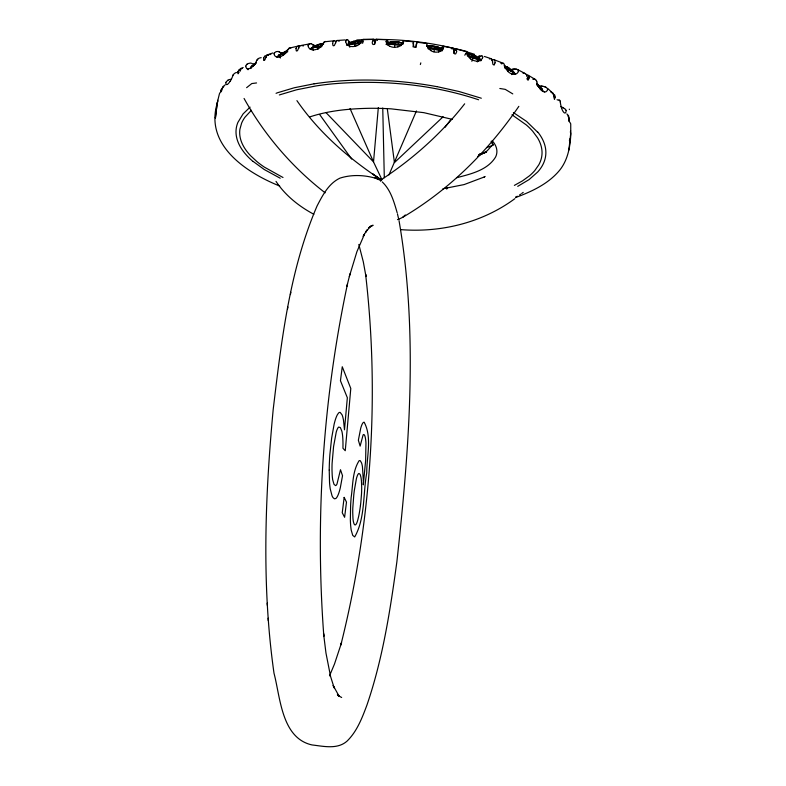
<?xml version="1.0" encoding="UTF-8"?>
<svg xmlns="http://www.w3.org/2000/svg" width="786" height="786" viewBox="0 0 786 786"><rect width="100%" height="100%" fill="white"/><g stroke="black" fill="none" stroke-linecap="round" stroke-linejoin="round"><path stroke-width="1.18" d="M312.366 44.389L314.086 45.244L314.095 46.836M416.482 43.987L416.354 45.067A17.783 14.207 -13.1 0 0 416.384 44.576L416.668 42.169L426.847 43.495L426.896 44.792M553.717 95.499L553.206 93.495L547.655 88.445M413.426 43.643L413.75 46.816A1.022 0.855 6.1 0 0 415.293 47.013M526.885 76.527L526.512 74.503L524.645 73.334A25.889 13.617 -61.2 0 0 523.014 73.186M349.495 43.554L349.574 41.452L348.483 41.511M413.387 44.694A17.773 14.138 28.3 0 1 413.397 44.252L413.583 41.815L403.405 40.813L402.992 42.051M568.828 117.35L568.563 115.748L566.873 113.931M568.818 118.057L568.995 121.191M394.543 47.229L395.27 42.012L398.974 42.051L403.031 43.515M492.468 61.505L491.682 58.891L484.412 56.454M318.595 46.865L318.605 46.325L321.7 46.138L321.69 46.679L314.4 47.484L310.136 49.066L318.978 44.438L323.734 43.8L317.799 44.635L312.769 46.767L312.032 48.457L313.388 50.343M569.339 118.863L567.914 115.876M311.02 48.683L311.04 48.143M313.162 47.877L313.182 47.337L318.605 46.325M315.726 47.268L315.736 46.728M387.695 44.468L387.901 41.943M453.817 50.785L453.325 48.231A26.302 4.264 -77.4 0 0 452.677 48.516L452.471 48.663A59.893 9.805 -77.6 0 0 452.029 49.066M569.496 139.947L569.447 140.753M555.181 96.933L554.71 94.978L552.273 93.387M569.31 119.521L569.103 121.182M332.655 43.525L332.979 45.509A1.022 0.786 -30.2 0 0 334.433 45.401L335.386 43.299M346.469 45.107L355.842 41.324L362.091 41.579M349.701 46.954L348.414 42.896L353.769 41.255L356.952 41.157M347.589 44.831L354.614 43.151L360.98 43.417L355.842 41.324L353.769 41.255L351.234 42.65M350.153 44.291L351.597 43.623M351.568 44.036L353.042 43.967L353.081 43.427M353.042 43.967L356.137 43.869L356.166 43.328M356.137 43.869L357.758 43.427M359.369 43.456L359.33 44.006L357.738 43.839M413.593 41.923L412.964 43.318M279.698 186.036C246.942 172.861 205.087 145.685 216.975 104.155L217.85 100.254M403.493 42.837L403.454 41.236M378.331 107.544L373.517 161.926L381.858 179.503M529.057 77.735L528.497 75.417L526.423 74.503A28.031 14.816 -61.4 0 0 526.188 74.474M403.031 44.163L401.007 44.723L400.919 45.676L394.69 43.859L387.095 44.252M399.396 45.175L399.445 44.625L401.007 44.723L395.27 42.012L392.391 41.619L386.918 42.749L388.52 43.908L395.27 42.012L398.974 42.051L402.904 43.662M387.046 44.802L388.431 44.851L388.52 43.908M388.431 44.851L389.974 43.996M389.925 44.547L391.507 44.026M397.824 44.861L393.029 44.527L393.079 43.977M396.213 44.743L396.272 44.193M416.609 42.758L416.973 43.78M555.132 97.572L554.435 99.321L553.717 96.177M413.043 46.875L413.298 44.723M416.197 46.413L416.069 47.494M263.752 58.331L263.86 60.139M515.537 197.571C531.876 191.509 548.51 183.836 559.789 170.061C567.659 160.157 570.056 147.542 570.774 135.202L570.774 134.652M568.858 150.057L570.754 133.247A3.173 1.827 40.5 0 0 570.548 132.52L570.292 131.861M441.378 50.147L442.38 46.728A41.01 6.809 -89.3 0 1 442.577 46.472L442.715 46.403M296.086 48.457L296.764 46.659L298.641 46.02A25.81 12.085 78.9 0 1 299.859 46.236M426.621 46.217L430.915 45.716L437.438 46.787L442.498 49.135L440.592 49.891L440.465 50.825L432.89 48.948L432.968 48.398L434.579 48.437L441.909 50.55M436.043 49.469L436.122 48.919M439.069 50.196L439.148 49.646M442.498 49.135L437.438 46.787L434.491 46.512L428.232 47.848L428.105 48.791L432.89 48.948M429.696 48.653L429.775 48.103L428.232 47.848M431.298 48.703L432.968 48.398M345.673 41.049L346.262 39.978M528.998 78.217L528.369 79.985A1.012 0.639 62.2 0 1 527.239 79.366L526.974 78.335M237.991 71.968L238.079 73.786L239.18 71.998M263.821 57.879L264.656 56.061L267.053 55.266M454.514 50.432L454.161 52.289A6.327 1.189 -76.7 0 1 453.895 53.32M481.042 59.815C477.603 55.865 472.317 53.674 467.208 55.718L480.865 60.827M470.264 56.906L468.761 56.14M471.806 57.319L471.905 56.779L473.457 56.985L480.944 60.424M474.783 58.154L474.882 57.614M477.505 59.156L477.603 58.616M477.289 61.848L479.48 58.213L477.466 57.948L474.675 55.344L466.511 53.664M479.853 60.296L479.951 59.756M495.033 62.9L494.256 64.747M377.074 178.727C365.352 174.924 351.745 174.296 339.935 178.147C328.627 183.492 322.624 195.292 317.102 205.893C289.484 270.119 281.457 340.731 273.184 409.555C265.049 497.116 261.551 585.934 274.009 673.258C280.415 697.408 281.496 738.182 312.042 744.941C323.459 746.248 337.381 749.677 346.98 741.188C356.962 731.511 362.071 718.07 366.856 705.307C382.753 658.963 390.259 610.27 396.861 561.882C409.26 448.914 418.486 333.333 399.033 220.66M478.556 57.014L479.902 56.926M238.07 71.506L239.042 69.62L241.892 68.579A24.965 18.451 56.8 0 1 242.196 68.539M221.554 89.673L221.328 91.314M478.536 57.142L477.937 59.549M287.489 309.173L287.912 307.061M290.398 294.583L290.869 292.274M433.951 51.758L434.579 48.437L434.177 46.246M335.494 42.857L336.811 40.528L345.133 39.929M221.681 89.064L223.784 86.539M504.376 65.896L508.621 67.793L512.855 71.172L515.027 74.12L509.269 69.62L504.985 68.264M511.548 71.477L510.487 70.396M512.59 72.184L511.637 71.074M511.824 74.631L513.69 72.135L507.776 67.311L505.938 66.614M514.339 73.511L514.457 72.99M347.53 283.756C322.997 399.219 314.98 518.573 323.842 636.277L323.527 633.408L325.964 653.028L330.572 676.481L334.178 687.927L333.136 685.471L339.12 696.239L337.39 694.392L339.513 696.337M506.449 68.795L510.36 70.917M507.766 69.777L507.884 69.256M509.063 70.524L509.269 69.62L507.776 67.311L504.573 67.567M416.216 45.018L415.283 46.993M298.621 47.936L299.702 45.853L301.657 45.519A28.001 13.057 78.8 0 1 302.757 45.775L303.357 45.981M217.869 100.156L219.422 93.858A3.232 2.594 81.3 0 1 219.815 93.033A4.981 4.176 74.9 0 1 221.121 91.785M380.552 181.232L381.131 179.817C412.729 159.047 441.388 133.699 464.664 103.811M239.612 70.416L240.644 68.49L243.179 67.498M265.943 57.073L267.25 54.932L269.765 54.431A27.618 16.811 70 0 1 270.826 54.529M346.842 286.468L350.045 273.734M511.941 69.482L512.963 69.905M375.158 42.405L376.17 39.408M511.912 69.61L511.529 70.946M265.825 57.535L264.951 59.726A0.992 0.56 -54.1 0 1 263.85 60.158M217.555 102.239L217.005 104.174M298.503 48.388L297.57 50.53A1.012 0.688 -43.2 0 1 296.253 50.805L296.037 48.899A17.567 13.323 -26.5 0 1 295.968 48.467M349.328 276.584L356.903 251.687L364.488 234.179L363.152 236.399L366.964 230.003L365.618 232.243L370.432 226.378L368.506 227.93L373.114 225.228L370.285 226.26M537.133 83.689L542.242 89.25L542.713 91.274L542.242 89.25L537.133 83.689L536.612 84.043L539.216 87.118M542.448 90.645L542.586 90.144M537.015 85.202L541.996 90.115M539.039 87.217L539.284 86.342L538.194 85.821M540.021 87.747L540.169 87.236M541.515 89.201L541.652 88.7M539.088 86.126L538.803 86.548M250.538 68.166L251.166 66.672L256.089 62.949M274.285 53.134L275.483 52.004A11.407 6.75 71.3 0 1 276.731 51.601M416.433 110.934L388.952 174.914M471.846 61.298L473.457 56.985L472.671 54.912L471.6 54.48M250.557 68.559L252.414 66.103L254.173 65.267L254.133 64.383L255.195 64.079L252.846 63.745A39.074 30.045 78.5 0 0 251.952 63.676M329.521 675.862L334.482 664.042L341.566 642.634L340.859 644.952C371.071 524.419 379.933 397.647 365.588 274.176L365.981 276.534L363.309 261.836L358.829 244.456M322.85 43.672L324.274 41.805M362.484 39.575L361.609 41.226M285.731 53.379L280.72 54.794L277.527 56.857L278.853 55.118L287.45 50.943M493.156 144.133L487.212 150.765L477.721 156.434M221.436 91.314L222.752 86.774L225.15 84.898M518.839 106.346C488.411 150.892 449.268 189.927 402.619 217.358L399.268 218.999A42.149 36.647 -15.4 0 1 397.47 219.618M445.063 127.273L450.958 119.423M405.291 214.961L402.619 217.358M477.141 61.603L478.694 59.913M246.617 87.678L251.785 83.562L256.56 82.943M316.306 46.109L317.799 44.635L320.757 44.212M443.137 116.75L394.434 162.594L387.341 109.038M251.373 110.276L244.878 117.34A100.844 50.844 8.3 0 0 241.607 123.166L239.917 129.238A90.95 45.863 8.6 0 0 240.713 139.633A88.297 44.507 8.6 0 0 242.402 144.093A90.98 45.893 8.6 0 0 250.636 155.766L256.943 161.611A101.315 51.326 8.4 0 0 264.42 167.153L282.999 177.498M250.076 107.142L243.1 113.891L237.922 122.361A95.096 47.966 8.6 0 0 253.023 161.464M511.647 74.493L513.484 73.039M256.226 62.87L251.166 66.672L251.206 67.557M247.344 69.62L248.317 68.913L247.58 68.804A53.517 39.899 57.6 0 0 247.226 68.765M523.211 192.393L521.688 193.484M514.859 198.671C482.28 222.752 440.848 232.803 400.732 229.62M520.696 194.162L519.634 194.859M385.985 44.33L388.029 43.014L386.918 42.749M373.065 39.359L372.279 42.356A7.565 6.209 -1.9 0 0 372.387 43.466L372.692 44.183A1.041 0.855 -14.5 0 0 374.254 44.222L374.893 43.23A8.499 6.799 -17.7 0 0 375.256 42.415M484.009 177.174L485.159 176.477M280.268 57.85L278.853 55.118L285.446 51.375L287.853 51.021M516.815 196.529L517.375 196.225M486.583 151.806L480.069 154.361M517.719 186.361L529.106 179.581L537.663 172.026A97.012 49.646 5.6 0 0 537.879 132.146M514.368 185.388L522.425 180.908L529.381 175.877A102.553 52.583 5.8 0 0 534.775 170.582L538.774 164.873A92.296 47.219 5.6 0 0 541.957 154.655A89.633 45.853 5.5 0 0 541.898 150.097A92.276 47.199 5.6 0 0 537.477 137.697L532.692 131.223A102.082 52.092 5.8 0 0 526.306 124.935L511.981 114.785M227.94 80.339L226.28 81.695A3.232 2.211 -0.1 0 0 226.034 82.324M278.853 55.118L283.029 53.34L285.446 51.375L287.607 52.014M515.547 197.139L516.196 196.834M484.52 176.899L464.153 184.572L442.931 188.778M486.652 147.65L493.539 145.066M346.498 44.694L347.628 44.291M486.534 152.16L478.703 154.773L484.51 152.897L479.863 153.859M267.25 54.932L272.88 52.927M279.325 94.949L296.597 89.791L315.874 85.969A182.666 89.201 6.8 0 1 332.498 83.866C381.544 79.602 431.769 84.19 478.595 99.763M309.645 116.957C328.902 110.561 349.348 108.674 369.518 108.301A151.551 73.265 6.7 0 1 391.231 108.861L423.851 112.663L452.422 119.393M281.142 53.104L282.115 52.79L282.174 53.861M389.119 42.67L392.391 41.619L395.682 41.835M489.373 58.94L489.894 58.803A26.154 8.931 -70.5 0 1 491.063 58.695L491.201 58.724M492.144 59.874L492.606 59.756A28.325 9.746 -70.7 0 1 493.47 59.648L494.836 60.247L495.101 62.438A17.872 14.236 28.9 0 1 494.964 62.88M285.249 51.758L286.988 51.267M500.839 63.283L500.967 63.253A40.282 12.409 -55.9 0 1 501.35 63.145M288.737 48.251L298.444 46.01M456.715 177.705C470.676 174.04 487.458 170.287 495.553 157.092A46.885 23.953 5.5 0 0 494.188 143.209L492.213 140.665M301.5 45.382L310.057 43.81M312.975 45.431L314.086 45.244M312.052 47.533L313.182 47.337M314.036 83.807L294.416 87.727L277.763 92.669A137.855 68.922 7.6 0 0 276.063 93.328M426.749 46.394L430.915 45.716L434.491 46.512L440.592 49.891M283.039 54.254L283.029 53.34L285.731 52.976M453.807 51.247L454.259 53.458A1.022 0.845 27.3 0 0 455.762 53.802L456.627 51.876A17.793 14.58 6.6 0 0 456.705 51.424L456.155 48.899A28.483 4.696 -77.6 0 0 455.644 49.164L455.438 49.312A59.903 9.972 -77.8 0 0 454.554 50.166L456.371 50.589M324.294 42.071A11.947 3.891 89.8 0 1 324.913 41.737L334.522 40.744A24.946 7.988 85.6 0 1 335.494 41.088L335.927 41.334A59.166 19.119 86 0 1 336.084 41.442M514.024 69.08L515.164 69.021M356.765 39.978C396.439 37.748 436.711 41.943 474.557 54.322M348.876 43.8L350.192 43.751M466.177 53.684L468.525 53.615L472.671 54.912L478.861 58.979M499.827 88.484L505.241 89.358L512.777 93.898M334.394 40.725L333.205 41.304L332.694 43.092A17.636 14.217 -9.4 0 0 332.606 43.525M363.024 39.31L373.311 39.32A23.01 3.832 -88.7 0 1 373.802 39.624L374.726 40.97L373.458 40.96M386.82 39.713L376.415 39.369A12.507 2.004 -89.8 0 0 376.18 39.664M386.054 41.285L387.96 41.373L387.518 40.43M391.457 44.438L393.029 44.527M247.836 68.775L248.189 68.785A8.911 4.146 -57.8 0 0 252.728 66.24M541.662 86.146L542.507 86.234M348.414 42.896L350.399 43.112M397.863 44.448L399.445 44.625M429.775 48.103L431.357 48.29M337.273 40.479L337.685 40.558A27.117 8.617 85.5 0 1 338.373 40.843L338.805 41.088A59.205 18.982 85.8 0 1 339.13 41.304M542.664 86.254L543.46 86.381M502.706 63.047L493.913 59.677M516.058 69.07L516.697 69.188M381.328 179.915L372.839 174.001L381.593 180.456M470.333 56.504L471.905 56.779M278.814 51.886L279.452 52.014M441.752 47.553L442.99 47.789M436.859 86.598L459.23 91.559L481.317 98.221M443.186 46.197L452.824 48.123M510.9 70.72L512.855 71.172L515.282 73.894M456.302 48.879L466.167 51.237M544.334 86.568L545.179 86.824M362.405 41.678L360.145 41.049L355.842 41.324L354.614 43.151L354.938 46.512M560.673 106.641L563.297 107.672M322.221 45.568L318.978 44.438L317.151 46.305L317.858 49.43M504.14 65.818L508.621 67.793L509.495 69.6M377.221 178.815L379.766 179.935L374.49 177.587M280.238 178.235L264.293 169.55L253.141 161.435M512.708 71.664L513.69 72.135M517.591 69.561L524.861 73.393M337.518 695.276L341.674 697.487M313.85 214.283C298.994 206.335 285.367 195.537 276.004 181.379M513.386 112.565L526.571 121.417L537.644 132.186M528.497 75.417L535.63 79.661L536.524 81.007M546.349 87.393L547.577 88.995A3.38 2.22 -9.9 0 1 547.567 89.653M381.131 179.817C348.807 158.517 319.028 132.657 296.921 100.637M535.63 79.661L535.492 79.563A11.505 6.16 -59.9 0 0 534.333 79.219M564.633 108.488L566.126 110.335M325.158 192.825C292.107 167.29 264.381 134.937 244.063 98.466M552.853 93.092L550.78 91.913A25.466 17.764 -47 0 0 550.495 91.815M503.58 63.411L504.239 64.491A3.498 0.707 85.3 0 1 504.553 65.297M382.212 181.9C390.74 189.957 394.022 201.874 397.185 212.81M517.846 69.748L518.436 70.956M569.388 121.643L570.548 123.392A3.282 2.663 -64.5 0 1 570.734 124.306L570.744 130.948M326.072 112.673L373.517 161.926L350.025 108.507M278.853 56.022L280.435 57.742M491.132 141.264L492.625 144.162L491.977 141.932M319.705 114.599L351.656 159.057M377.476 40.479L376.926 39.713A23.01 3.773 -88.8 0 0 376.415 39.359M348.807 44.743L349.986 46.895M397.461 213.939L398.816 219.608M466.913 52.662L467.071 53.438A8.479 6.612 36.1 0 0 470.686 59.029M542.821 90.891L542.939 91.5M268.105 618.179L268.252 620.616M267.211 603.157L267.348 605.387M253.21 65.091L253.23 65.611M251.716 66.24L251.736 66.761M250.783 67.478L250.803 67.989M382.753 107.996L384.305 177.665M492.468 61.996L492.91 64.265A1.022 0.766 46.4 0 0 494.276 64.757M570.744 131.036L570.774 134.121M284.335 53.202L284.345 53.733M281.83 53.91L281.83 54.44M279.718 54.804L279.728 55.334M278.116 55.835L278.116 56.366M360.45 505.555A34.152 5.728 -85.9 0 0 360.843 502.156L361.521 493.736A22.067 3.675 -85.9 0 0 361.678 487.114L361.462 481.366A21.419 3.566 -85.9 0 0 360.921 477.122L360.381 475.137A27.991 4.667 -85.9 0 0 359.87 474.086L358.966 473.477A19.905 3.311 -85.9 0 0 357.797 474.705L357.601 475.117A21.861 3.635 -85.9 0 0 356.982 476.729A21.271 3.547 -85.9 0 0 356.372 478.831L354.299 490.631A43.82 7.192 -85.9 0 0 353.788 494.934L352.796 508.08A22.509 3.753 -85.9 0 0 352.737 512.659L352.963 518.357A19.286 3.223 -85.8 0 0 353.425 521.786L353.975 523.673A22.401 3.733 -85.9 0 0 356.215 524.085A21.988 3.665 -85.9 0 0 357.669 520.381L358.554 516.864A32.314 5.414 -85.9 0 0 360.45 505.555M314.076 83.856A193.739 94.222 6.8 0 1 436.839 86.647M539 85.851A57.201 41.53 -71.1 0 1 541.692 85.998M511.981 69.178A58.528 31.411 -78.7 0 1 514.054 68.893M478.654 56.179A59.333 20.544 -84.2 0 1 480.01 55.629M420.815 62.88A57.643 0.619 -73.3 0 1 420.343 64.54M348.247 40.695A57.182 18.53 -84 0 1 349.485 41.874M279.443 52.181A55.6 34.672 84.9 0 1 282.086 53.026M220.611 91.029A14.865 12.871 44.8 0 1 220.846 90.891M217.506 101.551A4.804 3.675 -9.5 0 1 217.81 101.08M217.496 102.249A3.134 1.896 -23.7 0 1 217.742 101.63M229.934 79.445A21.35 18.245 48.5 0 1 231.33 79.189M227.822 80.162A10.906 9 38.3 0 1 229.561 79.494M226.859 84.515A8.096 2.152 -65.1 0 1 225.857 82.589M230.062 81.292A9.216 2.338 -66.9 0 1 226.849 84.603M233.049 75.142A8.106 2.063 -66.9 0 1 230.101 81.42M232.97 75.26A3.321 2.112 -87.4 0 1 233.354 74.454L235.191 72.97A11.397 8.587 62.9 0 1 236.507 72.499M256.668 60.522A8.224 3.812 -57.8 0 1 252.846 66.368M256.56 60.64A3.399 1.562 -79.9 0 1 256.934 59.883M257.071 60.139A5.325 2.859 -84.8 0 1 258.063 58.989M258.044 58.793A15.582 9.638 77.4 0 1 261.198 57.702M247.079 64.108A15.465 11.584 69.8 0 1 251.206 63.077M247.069 64.187A5.256 3.635 43.7 0 0 246.136 65.356A3.341 2.25 22.7 0 0 245.979 65.975M247.816 68.677A8.204 3.91 -54.6 0 1 245.782 66.112M287.371 50.068A8.341 5.08 -47.8 0 1 283.039 55.433M287.303 50.225A3.468 1.002 -74.1 0 1 287.656 49.508M287.794 49.931A5.404 2.014 -78.7 0 1 288.6 48.781M288.737 48.889A15.828 7.457 85.3 0 1 291.321 47.661M276.996 51.552A24.386 14.954 81.3 0 1 278.794 51.532M274.245 53.802A3.429 2.083 39.1 0 1 274.304 53.143M276.8 56.995A8.312 5.178 -43.4 0 1 274.078 53.851M282.911 55.344A8.666 5.345 -47.7 0 1 276.819 57.064M318.153 48.585A8.518 6.17 -36.7 0 1 311.266 49.547A8.381 6.042 -30.3 0 1 308.053 45.785M322.987 43.692A8.4 6.013 -36.4 0 1 318.31 48.712M325.286 41.481A26.97 8.734 81.2 0 1 325.994 41.56M311.806 44.193A40.312 19.218 -88.1 0 1 312.366 44.409M308.878 44.497A15.946 7.388 86.9 0 1 311.403 43.623M308.446 45.421A5.463 2.486 68 0 1 308.878 44.281M308.22 45.804A3.498 1.788 51.3 0 1 308.22 45.136M361.678 41.245A8.469 6.602 -22.4 0 1 356.815 45.814M362.601 43.309A16.142 2.731 -83.1 0 1 363.505 40.921M347.068 39.89A24.946 7.919 -86.3 0 1 348.011 39.831M346.321 40.341A11.672 3.557 86.3 0 1 346.95 39.86M345.791 41.805A3.537 1.425 59.6 0 1 345.732 41.118M349.249 45.853A8.45 6.573 -15.5 0 1 345.673 41.746M356.677 45.726A8.636 6.809 -22 0 1 349.259 45.961M389.935 46.384A8.479 6.956 -3.2 0 1 386.27 41.658M397.736 46.836A8.646 7.143 -4.2 0 1 390.082 46.325M402.766 42.758A8.479 6.966 -4.7 0 1 397.903 46.973M403.169 41.835A3.557 0.599 -57.8 0 1 402.904 42.523M387.36 40.224A41.137 7.045 -77.7 0 1 387.508 40.479M386.319 42.758A16.192 2.584 -81.7 0 1 387.184 40.813M386.732 42.208A5.551 0.963 81.4 0 1 386.732 41.137M386.417 41.796A3.557 0.983 67.1 0 1 386.319 41.098M438.431 51.905A8.597 7.143 16.1 0 1 430.846 50.658M443.245 48.211A8.469 6.995 15.7 0 1 438.578 52.023M443.589 47.425A3.566 1.1 -51 0 1 443.383 48.103M443.471 46.649A5.541 1.326 -56.4 0 1 443.962 46.846M442.007 50.982A16.201 2.466 -71.9 0 1 442.99 49.115M427.171 45.785A3.557 0.491 73.3 0 1 427.034 45.097M430.856 50.51A8.469 6.73 21 0 1 427.112 45.529M478.075 61.023A8.813 6.917 36.1 0 1 470.843 58.989M482.555 57.781A8.459 6.632 35.5 0 1 478.193 61.121M482.663 57.751A3.527 1.562 -42.1 0 0 482.82 57.083L482.319 55.865A12.036 3.871 -66.3 0 0 481.661 55.826M480.492 56.346A27.117 8.862 -75.6 0 1 481.248 56.022M464.781 55.217A16.172 2.623 -69.5 0 1 466.216 53.035M466.629 52.102A5.541 0.825 -87.2 0 1 466.943 51.503M501.448 63.872A23.776 7.978 -62.3 0 1 502.49 63.558M502.794 63.293A11.643 4.107 -69.5 0 1 503.62 63.302M507.943 71.339A8.44 5.522 53.8 0 1 504.651 65.543M507.943 71.526A9.118 6.298 52.9 0 0 514.398 74.365A8.43 5.826 52.6 0 0 518.288 71.595M518.475 70.937A3.478 1.965 -29.2 0 1 518.387 71.595M516.618 69.355A11.918 5.924 -56.7 0 1 517.571 69.59M515.095 69.256A25.712 13.166 -67.7 0 1 516.009 69.237M532.829 79.219A22.411 11.584 -53 0 1 534.038 79.278M536.573 80.899A3.439 1.405 -87.8 0 1 536.818 81.783M539.51 88.091A8.391 4.185 67 0 1 536.887 81.911M544.57 91.942A9.54 5.05 66.8 0 1 539.51 88.317M547.518 89.624A8.381 4.431 66.7 0 1 544.629 91.972M545.062 87A11.711 7.762 -42.2 0 1 546.27 87.492M543.421 86.47A24.238 16.801 -55.8 0 1 544.305 86.647M561.793 108.802A9.805 2.82 78.5 0 0 564.594 112.968A8.273 2.387 78.8 0 0 566.166 110.983A3.272 2.191 15.9 0 0 566.087 110.345M563.14 107.879A11.387 8.931 -18.7 0 1 564.486 108.635M557.058 99.773A15.484 10.09 -32.2 0 1 558.679 100.254M559.092 99.753A5.197 3.704 -60.6 0 1 560.251 101.021M560.064 101.178A3.37 2.122 -78.4 0 1 560.261 102.052M561.793 108.537A8.292 2.23 78.8 0 1 560.32 102.19M570.155 138.493A18.255 6.19 -77.1 0 1 570.145 139.24M569.329 109.146A18.707 1.002 -87.5 0 1 569.378 109.588M568.691 117.988A18.992 5.748 79.4 0 1 568.691 118.607M554.366 97.179A18.835 4.343 82.1 0 1 554.346 96.55M554.69 96.609A19.011 10.415 66.1 0 1 554.661 97.238M527.73 78.698A11.908 5.708 70.2 0 1 527.612 77.038M528.88 77.667A17.95 12.782 49.4 0 1 528.84 78.148M492.684 62.084A17.901 11.377 58.2 0 1 492.675 61.603M491.692 60.011A56.641 19.65 -71 0 1 492.144 59.864M453.944 51.296A17.832 13.146 44.4 0 1 453.944 50.835M373.055 39.477A12.949 2.171 -85.6 0 1 373.311 39.329M335.701 42.817A17.656 11.79 -41 0 1 335.593 43.259M298.886 47.838A17.547 9.845 -51 0 1 298.778 48.3M267.053 55.246A25.447 15.533 70 0 1 268.38 55.325M263.565 58.38A17.538 11.711 -41.2 0 1 263.624 57.928M266.297 56.857A17.439 7.271 -59.9 0 1 266.179 57.339M237.706 72.106A17.479 9.147 -53.7 0 1 237.785 71.634M240.673 69.325A11.967 3.812 -65.4 0 1 240.31 71.133M220.837 90.361A18.343 6.082 -63.9 0 1 220.954 89.722M374.735 42.454A13.686 1.985 -88.5 0 1 374.804 41.422M374.696 44.389A6.435 1.13 -88.9 0 1 374.735 42.67M248.484 69.649A13.008 9.353 57.5 0 1 248.405 69.158M446.762 189.121A3.527 2.348 12.3 0 1 447.548 187.638M329.226 470.048L329.531 482.339A36.392 6.652 -86.1 0 0 330.238 488.892L332.046 495.799A55.03 10.002 -86.2 0 0 333.087 497.685L334.414 498.796L335.75 498.55A35.124 6.386 -86.1 0 0 337.774 495.661A36.647 6.671 -86.1 0 0 338.442 494.06A34.879 6.347 -86.1 0 0 340.318 487.742L342.529 475.726L340.495 469.723L336.978 484.068A21.635 3.94 -86.1 0 1 335.553 485.62L334.001 484.304L332.714 479.843A23.649 4.313 -86.1 0 1 332.193 475.058L332.006 470.274A27.029 4.922 -86.1 0 1 332.095 463.475L333.569 446.576L336.231 432.162A23.806 4.343 -86.2 0 1 337.469 428.763A22.499 4.107 -86.2 0 1 338.707 427.053L340.387 427.604L341.861 431.219A23.757 4.323 -86.2 0 1 342.686 436.702A27.441 5.001 -86.1 0 1 342.942 448.256L345.26 450.732L350.792 388.471L342.264 366.757L340.446 380.729L347.343 397.736L344.484 429.804L343.551 420.657A35.91 6.553 -86.2 0 0 342.067 414.841L340.22 412.454A34.27 6.259 -86.2 0 0 338.52 413.092L337.43 414.644A41.01 7.477 -86.1 0 0 336.29 417.081L335.917 418.064A37.296 6.809 -86.2 0 0 334.138 424.185L331.633 438.175L329.894 454.436A44.134 8.027 -86.1 0 0 329.246 468.132L329.226 470.048M363.348 480.718L363.299 484.854L365.637 460.517L365.952 443.108A20.898 3.458 -86.2 0 0 364.989 436.299A23.059 3.812 -86.2 0 0 364.635 435.395L364.056 434.619A17.764 2.938 -86.2 0 0 363.093 434.953L360.126 446.114L358.367 440.229L360.705 428.311A28.316 4.696 -86.2 0 1 362.189 424.126A28.404 4.706 -86.2 0 1 363.672 422.288L364.154 422.21C372.22 437.055 366.669 456.538 366.748 472.858C362.886 493.795 365.372 518.22 354.692 536.946L352.737 535.384L351.234 530.206A33.041 5.512 -85.9 0 1 350.664 525.49A32.079 5.355 -85.9 0 1 350.36 519.693L350.625 505.349A42.729 7.084 -85.9 0 1 351.145 497.518C352.993 485.237 352.305 471.217 359.212 460.557L360.293 460.714L361.55 462.925A33.032 5.512 -85.9 0 1 362.444 466.658L363.348 480.718M216.288 110.629L215.403 118.106L217.231 102.907L216.288 110.629M344.16 497.41L342.244 512.737L344.602 517.276L346.488 502.087L344.16 497.41"/></g></svg>
